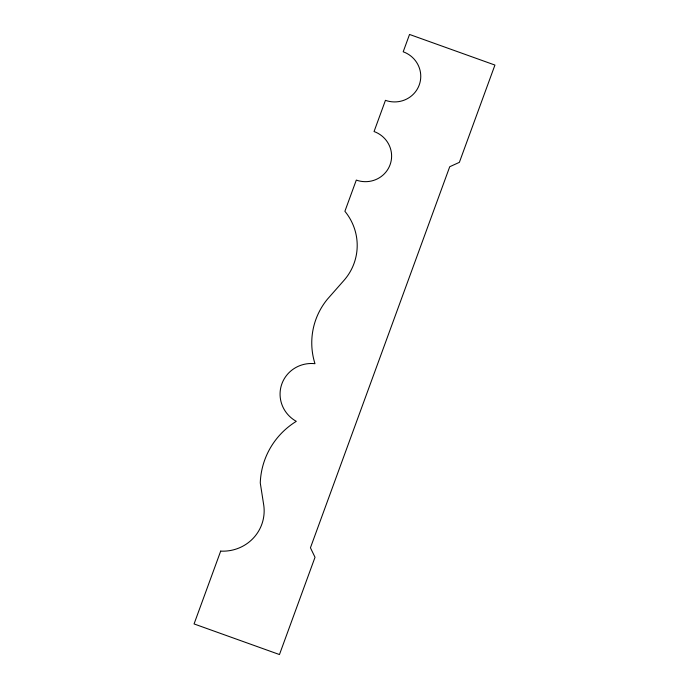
<?xml version="1.0" encoding="UTF-8"?>
<svg xmlns="http://www.w3.org/2000/svg" width="689" height="689" viewBox="0 0 689 689"><rect width="100%" height="100%" fill="white"/><g stroke="black" fill="none" stroke-linecap="round" stroke-linejoin="round"><path stroke-width="1.03" d="M220.687 551.114L194.065 623.933L279.467 654.55L315.019 557.272L310.438 547.789L449.728 166.729L459.374 162.346L494.935 65.067L409.533 34.45L403.194 51.787A26.466 25.829 12.6 0 1 419.231 84.988A26.466 25.829 12.6 0 1 385.452 100.336L374.049 131.539A26.466 25.829 12.6 0 1 390.077 164.749A26.466 25.829 12.6 0 1 356.299 180.087L344.896 211.29A55.344 54.009 12.6 0 1 343.957 280.414L327.439 299.164A72.009 70.278 12.6 0 0 314.976 363.697A31.685 30.927 12.6 0 0 281.534 384.832A31.685 30.927 12.6 0 0 296.287 421.341A78.477 76.591 12.6 0 0 260.27 482.937L263.517 503.719A41.71 40.703 12.6 0 1 220.687 551.114"/></g></svg>
